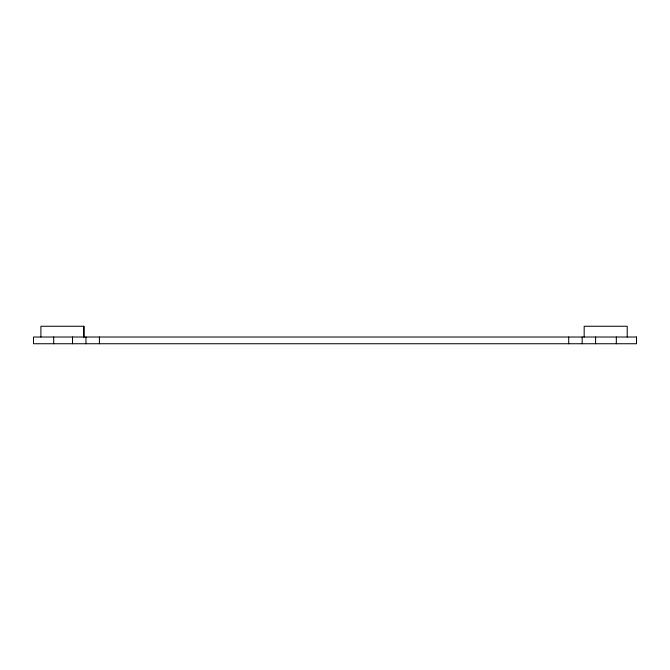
<?xml version="1.0" encoding="UTF-8"?>
<svg xmlns="http://www.w3.org/2000/svg" width="670" height="670" viewBox="0 0 670 670"><rect width="100%" height="100%" fill="white"/><g stroke="black" fill="none" stroke-linecap="round" stroke-linejoin="round"><path stroke-width="1" d="M627.221 337.018L627.221 326.257L584.173 326.257L584.173 337.018M616.325 337.018L616.325 343.743M595.605 337.018L595.605 343.743M582.155 337.018L582.155 343.743M568.704 337.018L568.704 343.743M99.42 337.018L99.42 343.743M85.961 337.018L85.961 343.743M83.943 337.018L83.943 326.257L40.895 326.257L40.895 337.018M83.825 326.257L83.825 337.018M72.511 337.018L72.511 343.743M53.675 337.018L53.675 343.743M636.5 337.018L33.5 337.018L33.5 343.743L636.5 343.743L636.5 337.018"/></g></svg>
